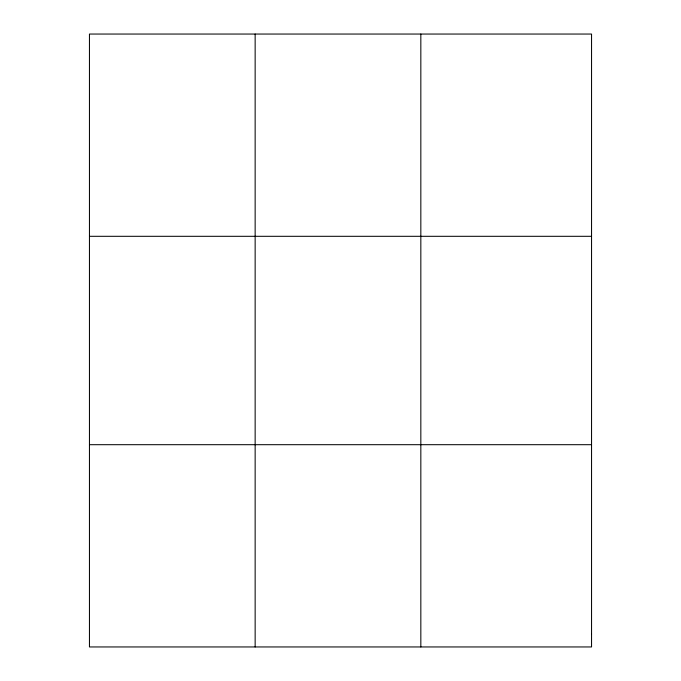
<?xml version="1.0" encoding="UTF-8"?>
<svg xmlns="http://www.w3.org/2000/svg" width="681" height="681" viewBox="0 0 681 681"><rect width="100%" height="100%" fill="white"/><g stroke="black" fill="none" stroke-linecap="round" stroke-linejoin="round"><path stroke-width="1.02" d="M255.145 646.95L255.145 34.05M420.832 646.95L420.832 34.05M89.449 236.307L591.551 236.307M89.449 444.693L591.551 444.693M591.551 634.309L591.551 646.95L89.449 646.95L89.449 34.05L591.551 34.05L591.551 634.309"/></g></svg>
